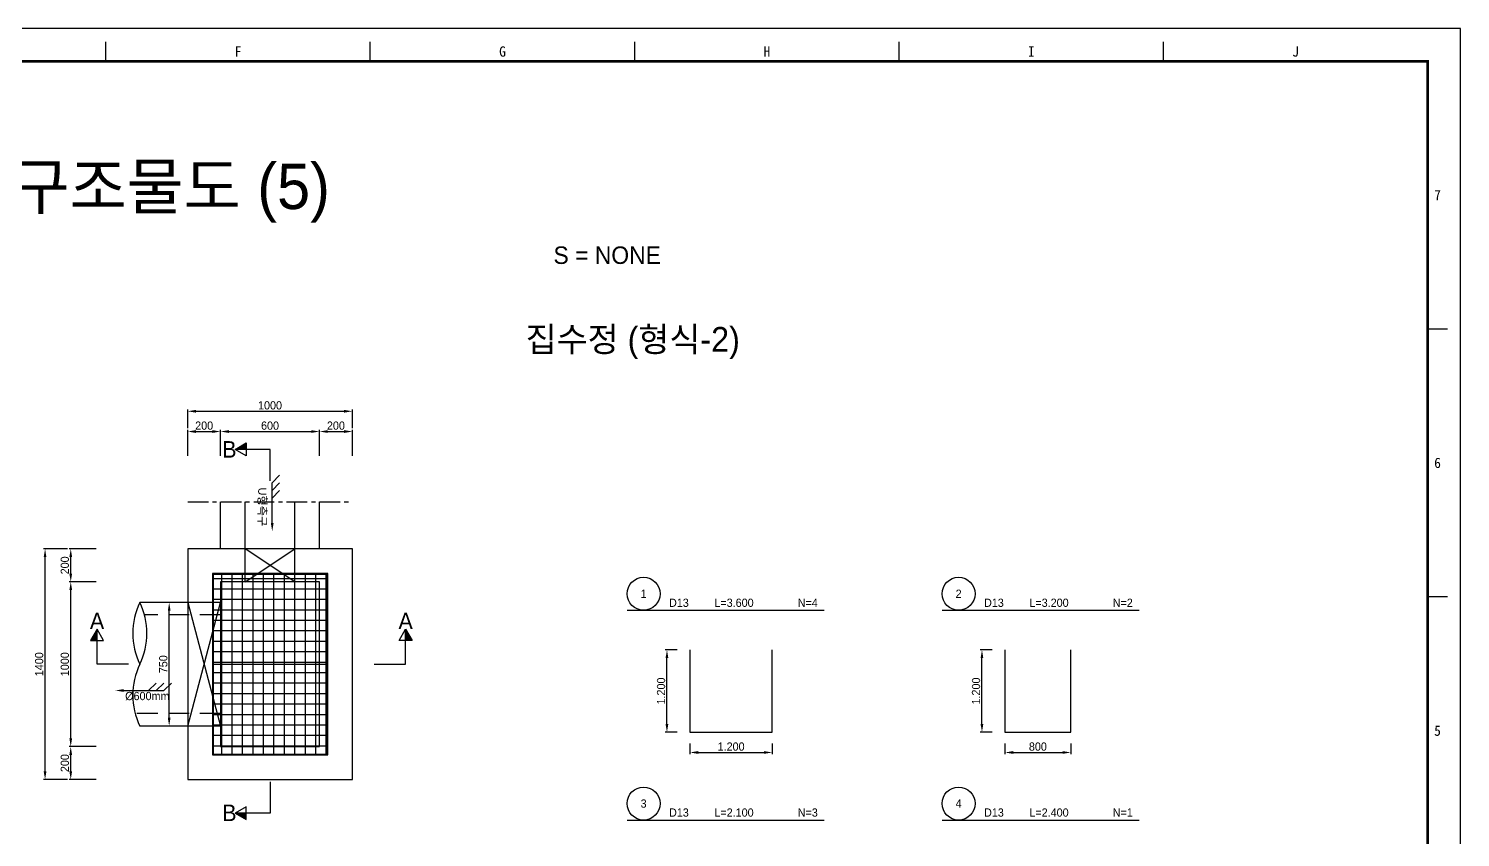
# Model space of a CAD drawing. Header units: millimetres. Extents: x 1091 to 1923, y -17 to 572.
# Drawn here: x 1488.4 to 1923.1, y 326.3 to 571.7 of the extents above; entities that cross this region are included whole.
import ezdxf
from ezdxf.enums import TextEntityAlignment as Align

# ---------------------------------------------------------------- set-up
doc = ezdxf.new("R2010")
doc.units = ezdxf.units.MM
doc.linetypes.add('CENTER', pattern=[2, 1.25, -0.25, 0.25, -0.25])
doc.linetypes.add('HIDDEN', pattern=[9.525, 6.35, -3.175])
for name, color, linetype in [('CZ-DIMT-0002', 7, 'Continuous'), ('CZ-EXST-0002', 1, 'Continuous'), ('CZ-LIN2-0003', 3, 'Continuous'), ('CZ-LIN3-0005', 5, 'Continuous'), ('CZ-LINE-0001', 7, 'Continuous'), ('CZ-MACL-0006', 6, 'Continuous'), ('CZ-TEXT-BOX0', 7, 'Continuous'), ('TITLE', 7, 'Continuous')]:
    doc.layers.add(name, color=color, linetype=linetype)
doc.styles.add('돋움', font='')
doc.styles.add('돋음체', font='')
doc.styles.get('돋움').set_extended_font_data('Dotum')
doc.styles.get('돋음체').set_extended_font_data('DotumChe')

msp = doc.modelspace()

# ---------------------------------------------------------------- hatches: boundary and pattern name
at = {"layer": 'CZ-LIN3-0005'}
h = msp.add_hatch(dxfattribs=at)
h.set_pattern_fill('ANSI37', color=256, angle=45, style=0)
h.set_pattern_definition([(90, (1394.6117, -26.9186), (-3.175, 7e-16), []), (180, (1394.6117, -26.9186), (-7e-16, -3.175), [])])
h.paths.add_polyline_path([(1544.44, 351.57), (1578.94, 351.57), (1578.94, 406.07), (1544.44, 406.07)])
at = {"layer": 'CZ-LINE-0001'}
for points in [[(1554.45, 444.02), (1554.45, 445.97), (1551.08, 444.02)], [(1509.17, 389.42), (1507.22, 386.05), (1509.17, 386.05)], [(1602.86, 386.05), (1604.8, 386.05), (1602.86, 389.42)], [(1551.08, 333.61), (1554.45, 331.67), (1554.45, 333.61)]]:
    msp.add_hatch(color=256, dxfattribs=at).paths.add_polyline_path(points)

# ---------------------------------------------------------------- linework, layer by layer
at = {"layer": 'CZ-EXST-0002'}
for p, q in [((1546.69, 413.82), (1546.69, 428.06)), ((1554.19, 413.82), (1554.19, 428.06)), ((1569.19, 413.82), (1569.19, 428.06)), ((1576.69, 413.82), (1576.69, 428.06)), ((1546.69, 397.57), (1522.13, 397.57)), ((1546.69, 360.07), (1522.13, 360.07))]:
    msp.add_line(p, q, dxfattribs=at)
at = {"layer": 'CZ-EXST-0002', "linetype": 'HIDDEN'}
for p, q in [((1546.69, 393.82), (1523.54, 393.82)), ((1546.69, 363.82), (1520.73, 363.82))]:
    msp.add_line(p, q, dxfattribs=at)
at = {"layer": 'CZ-EXST-0002'}
for centre, start, end in [((1541.51, 388.19), 154.1753, 205.8247), ((1502.76, 388.19), 334.1753, 25.8247), ((1541.51, 369.44), 154.1753, 205.8247)]:
    msp.add_arc(centre, 21.52, start, end, dxfattribs=at)
at = {"layer": 'CZ-LIN2-0003'}
for p, q in [((1554.19, 403.82), (1554.19, 413.82)), ((1569.19, 403.82), (1569.19, 413.82))]:
    msp.add_line(p, q, dxfattribs=at)
for points in [[(1536.69, 343.82), (1586.69, 343.82), (1586.69, 413.82), (1536.69, 413.82)], [(1544.19, 351.32), (1579.19, 351.32), (1579.19, 406.32), (1544.19, 406.32)], [(1546.69, 353.82), (1576.69, 353.82), (1576.69, 403.82), (1546.69, 403.82)]]:
    msp.add_lwpolyline(points, close=True, dxfattribs=at)
at = {"layer": 'CZ-LIN3-0005'}
for p, q in [((1562.35, 433.9), (1564.59, 436.17)), ((1562.35, 431.57), (1564.59, 433.84)), ((1562.35, 429.25), (1564.59, 431.51)), ((1524.81, 370.85), (1527.07, 373.09)), ((1527.14, 370.85), (1529.4, 373.09)), ((1529.47, 370.85), (1531.73, 373.09))]:
    msp.add_line(p, q, dxfattribs=at)
msp.add_lwpolyline([(1562.35, 421.65), (1562.35, 433.9)], dxfattribs=at)
msp.add_lwpolyline([(1544.44, 351.57), (1578.94, 351.57), (1578.94, 406.07), (1544.44, 406.07)], close=True, dxfattribs=at)
at = {"layer": 'CZ-LIN3-0005', "extrusion": (0, 0, -1)}
msp.add_lwpolyline([(-1517.21, 370.85), (-1529.47, 370.85)], dxfattribs=at)
at = {"layer": 'CZ-LIN3-0005'}
msp.add_solid([(1562.77, 421.65), (1562.35, 419.15), (1561.93, 421.65)], dxfattribs=at)
at = {"layer": 'CZ-LIN3-0005', "extrusion": (0, 0, -1)}
msp.add_solid([(-1517.21, 371.27), (-1514.71, 370.85), (-1517.21, 370.44)], dxfattribs=at)
at = {"layer": 'CZ-LINE-0001'}
for p, q in [((1536.69, 450.43), (1536.69, 456.07)), ((1539.19, 455.57), (1584.19, 455.57)), ((1586.69, 450.43), (1586.69, 456.07)), ((1536.69, 442.02), (1536.69, 449.93)), ((1539.19, 449.43), (1544.19, 449.43)), ((1546.69, 442.02), (1546.69, 449.93)), ((1546.69, 442.02), (1546.69, 449.93)), ((1549.19, 449.43), (1574.19, 449.43)), ((1576.69, 442.02), (1576.69, 449.93)), ((1576.69, 442.02), (1576.69, 449.93)), ((1579.19, 449.43), (1584.19, 449.43)), ((1586.69, 442.02), (1586.69, 449.93)), ((1551.08, 444.02), (1554.45, 445.97)), ((1554.45, 442.08), (1551.08, 444.02)), ((1561.69, 444.02), (1551.08, 444.02)), ((1554.45, 445.97), (1554.45, 442.08)), ((1561.69, 434.47), (1561.69, 444.02)), ((1500.18, 413.82), (1492.89, 413.82)), ((1508.92, 413.82), (1500.68, 413.82)), ((1554.19, 403.82), (1569.19, 413.82)), ((1569.19, 403.82), (1554.19, 413.82)), ((1493.39, 346.32), (1493.39, 411.32)), ((1501.18, 406.32), (1501.18, 411.32)), ((1508.92, 403.82), (1500.68, 403.82)), ((1508.92, 403.82), (1500.68, 403.82)), ((1501.18, 356.32), (1501.18, 401.32)), ((1536.19, 397.57), (1530.57, 397.57)), ((1536.69, 360.07), (1546.69, 397.57)), ((1536.69, 397.57), (1546.69, 360.07)), ((1531.07, 362.57), (1531.07, 395.07)), ((1670.11, 395.2), (1729.89, 395.2)), ((1765.75, 395.2), (1825.53, 395.2)), ((1509.17, 389.42), (1507.22, 386.05)), ((1509.17, 378.81), (1509.17, 389.42)), ((1511.11, 386.05), (1509.17, 389.42)), ((1600.91, 386.05), (1602.86, 389.42)), ((1602.86, 378.81), (1602.86, 389.42)), ((1602.86, 389.42), (1604.8, 386.05)), ((1507.22, 386.05), (1511.11, 386.05)), ((1604.8, 386.05), (1600.91, 386.05)), ((1685.28, 383.19), (1681.7, 383.19)), ((1780.92, 383.19), (1777.34, 383.19)), ((1518.72, 378.81), (1509.17, 378.81)), ((1544.44, 378.82), (1578.76, 378.82)), ((1593.31, 378.81), (1602.86, 378.81)), ((1682.2, 360.69), (1682.2, 380.69)), ((1777.84, 360.69), (1777.84, 380.69)), ((1536.19, 360.07), (1530.57, 360.07)), ((1685.28, 358.19), (1681.7, 358.19)), ((1780.92, 358.19), (1777.34, 358.19)), ((1508.92, 353.82), (1500.68, 353.82)), ((1508.92, 353.82), (1500.68, 353.82)), ((1689.18, 354.75), (1689.18, 351.54)), ((1714.18, 354.75), (1714.18, 351.54)), ((1784.82, 354.75), (1784.82, 351.54)), ((1804.82, 354.75), (1804.82, 351.54)), ((1501.18, 346.32), (1501.18, 351.32)), ((1691.68, 352.04), (1711.68, 352.04)), ((1787.32, 352.04), (1802.32, 352.04)), ((1500.18, 343.82), (1492.89, 343.82)), ((1508.92, 343.82), (1500.68, 343.82)), ((1561.69, 343.16), (1561.69, 333.61)), ((1554.45, 335.56), (1551.08, 333.61)), ((1554.45, 331.67), (1554.45, 335.56)), ((1561.69, 333.61), (1551.08, 333.61)), ((1551.08, 333.61), (1554.45, 331.67)), ((1670.11, 331.55), (1729.89, 331.55)), ((1765.75, 331.55), (1825.53, 331.55))]:
    msp.add_line(p, q, dxfattribs=at)
at = {"layer": 'CZ-LINE-0001', "linetype": 'CENTER', "ltscale": 5}
msp.add_line((1536.73, 428.06), (1586.69, 428.06), dxfattribs=at)
at = {"layer": 'CZ-LINE-0001'}
for centre in [(1675.11, 400.2), (1770.75, 400.2), (1675.11, 336.55), (1770.75, 336.55)]:
    msp.add_circle(centre, 5, dxfattribs=at)
for points in [[(1539.19, 455.99), (1539.19, 455.16), (1536.69, 455.57)], [(1584.19, 455.99), (1584.19, 455.16), (1586.69, 455.57)], [(1539.19, 449.85), (1539.19, 449.01), (1536.69, 449.43)], [(1544.19, 449.85), (1544.19, 449.01), (1546.69, 449.43)], [(1549.19, 449.85), (1549.19, 449.01), (1546.69, 449.43)], [(1574.19, 449.85), (1574.19, 449.01), (1576.69, 449.43)], [(1579.19, 449.85), (1579.19, 449.01), (1576.69, 449.43)], [(1584.19, 449.85), (1584.19, 449.01), (1586.69, 449.43)], [(1492.97, 411.32), (1493.8, 411.32), (1493.39, 413.82)], [(1500.77, 411.32), (1501.6, 411.32), (1501.18, 413.82)], [(1500.77, 406.32), (1501.6, 406.32), (1501.18, 403.82)], [(1500.77, 401.32), (1501.6, 401.32), (1501.18, 403.82)], [(1530.66, 395.07), (1531.49, 395.07), (1531.07, 397.57)], [(1681.78, 380.69), (1682.62, 380.69), (1682.2, 383.19)], [(1777.42, 380.69), (1778.25, 380.69), (1777.84, 383.19)], [(1530.66, 362.57), (1531.49, 362.57), (1531.07, 360.07)], [(1681.78, 360.69), (1682.62, 360.69), (1682.2, 358.19)], [(1777.42, 360.69), (1778.25, 360.69), (1777.84, 358.19)], [(1500.77, 356.32), (1501.6, 356.32), (1501.18, 353.82)], [(1500.77, 351.32), (1501.6, 351.32), (1501.18, 353.82)], [(1691.68, 352.46), (1691.68, 351.63), (1689.18, 352.04)], [(1711.68, 352.46), (1711.68, 351.63), (1714.18, 352.04)], [(1787.32, 352.46), (1787.32, 351.63), (1784.82, 352.04)], [(1802.32, 352.46), (1802.32, 351.63), (1804.82, 352.04)], [(1492.97, 346.32), (1493.8, 346.32), (1493.39, 343.82)], [(1500.77, 346.32), (1501.6, 346.32), (1501.18, 343.82)]]:
    msp.add_solid(points, dxfattribs=at)
at = {"layer": 'CZ-MACL-0006'}
for p, q in [((1689.18, 383.19), (1689.18, 358.19)), ((1714.18, 358.19), (1714.18, 383.19)), ((1784.82, 383.19), (1784.82, 358.19)), ((1804.82, 358.19), (1804.82, 383.19)), ((1689.18, 358.19), (1714.18, 358.19)), ((1784.82, 358.19), (1804.82, 358.19))]:
    msp.add_line(p, q, dxfattribs=at)
at = {"layer": 'TITLE', "color": 7, "linetype": 'Continuous'}
for p, q in [((1511.87, 561.77), (1511.87, 567.71)), ((1592.14, 561.77), (1592.14, 567.71)), ((1672.4, 561.77), (1672.4, 567.71)), ((1752.66, 561.77), (1752.66, 567.71)), ((1832.93, 561.77), (1832.93, 567.71)), ((1919.14, 480.51), (1913.19, 480.51)), ((1919.14, 399.26), (1913.19, 399.26))]:
    msp.add_line(p, q, dxfattribs=at)
at = {"layer": 'TITLE'}
msp.add_line((1913.19, 553.7), (1913.19, -6.44), dxfattribs=at)
msp.add_lwpolyline([(1090.74, -16.91), (1923.09, -16.91), (1923.09, 571.68), (1090.74, 571.68)], close=True, dxfattribs=at)
at = {"layer": 'TITLE', "linetype": 'Continuous', "const_width": 0.793}
msp.add_lwpolyline([(1110.56, -7.02), (1110.56, 561.77), (1913.19, 561.77), (1913.19, -7.02)], close=True, dxfattribs=at)

# ---------------------------------------------------------------- texts
at = {"layer": 'CZ-DIMT-0002', "style": '돋움'}
for s, height, p in [('B', 5, (1549.34, 444.02)), ('1', 2.5, (1675.11, 400.2)), ('2', 2.5, (1770.75, 400.2)), ('D13', 2.5, (1685.83, 397.47)), ('L=3.600', 2.5, (1702.56, 397.47)), ('N=4', 2.5, (1724.95, 397.47)), ('D13', 2.5, (1781.47, 397.47)), ('L=3.200', 2.5, (1798.2, 397.47)), ('N=2', 2.5, (1820.59, 397.47)), ('A', 5, (1509.17, 391.96)), ('A', 5, (1602.86, 391.96)), ('Ø600mm', 2.5, (1524.44, 369.17)), ('B', 5, (1549.34, 333.73)), ('3', 2.5, (1675.11, 336.55)), ('D13', 2.5, (1685.83, 333.82)), ('L=2.100', 2.5, (1702.56, 333.82)), ('N=3', 2.5, (1724.95, 333.82)), ('4', 2.5, (1770.75, 336.55)), ('D13', 2.5, (1781.47, 333.82)), ('L=2.400', 2.5, (1798.2, 333.82)), ('N=1', 2.5, (1820.59, 333.82))]:
    msp.add_text(s, height=height, dxfattribs=at).set_placement(p, align=Align.MIDDLE_CENTER)
msp.add_text('U형측구', height=2.5, rotation=270, dxfattribs=at).set_placement((1559.36, 426.53), align=Align.MIDDLE_CENTER)
at = {"layer": 'CZ-LINE-0001', "char_height": 2.5, "attachment_point": 5, "style": '돋움'}
for s, insert in [('\\A1;1000', (1561.69, 457.36)), ('\\A1;200', (1541.69, 451.21)), ('\\A1;600', (1561.69, 451.21)), ('\\A1;200', (1581.69, 451.21)), ('\\A1;1.200', (1701.68, 353.83)), ('\\A1;800', (1794.82, 353.82))]:
    msp.add_mtext(s, dxfattribs=dict(at, insert=insert))
at = {"layer": 'CZ-LINE-0001', "char_height": 2.5, "attachment_point": 5, "rotation": 90, "style": '돋움'}
for s, insert in [('\\A1;200', (1499.4, 408.82)), ('\\A1;1400', (1491.6, 378.82)), ('\\A1;1000', (1499.4, 378.82)), ('\\A1;750', (1529.29, 378.82)), ('\\A1;1.200', (1680.42, 370.69)), ('\\A1;1.200', (1776.05, 370.69)), ('\\A1;200', (1499.4, 348.82))]:
    msp.add_mtext(s, dxfattribs=dict(at, insert=insert))
at = {"layer": 'CZ-TEXT-BOX0', "style": '돋움'}
msp.add_text('집수정 (형식-2)', height=7.5, dxfattribs=at).set_placement((1671.82, 477.41), align=Align.MIDDLE_CENTER)
at = {"layer": 'TITLE', "color": 3, "linetype": 'Continuous', "style": '돋음체'}
for s, p in [('F', (1552.01, 564.74)), ('G', (1632.27, 564.74)), ('H', (1712.53, 564.74)), ('I', (1792.8, 564.74)), ('J', (1873.06, 564.74)), ('7', (1916.16, 521.15)), ('6', (1916.16, 439.9)), ('5', (1916.16, 358.64))]:
    msp.add_text(s, height=3.13, dxfattribs=at).set_placement(p, align=Align.MIDDLE)
at = {"layer": 'TITLE', "style": '돋움'}
msp.add_text('배수 구조물도 (5)', height=13.8017, dxfattribs=at).set_placement((1511.87, 523.84), align=Align.MIDDLE_CENTER)
msp.add_text('S = NONE', height=5.308, dxfattribs=at).set_placement((1647.75, 502.94), align=Align.MIDDLE_LEFT)

doc.saveas('drawing.dxf')
